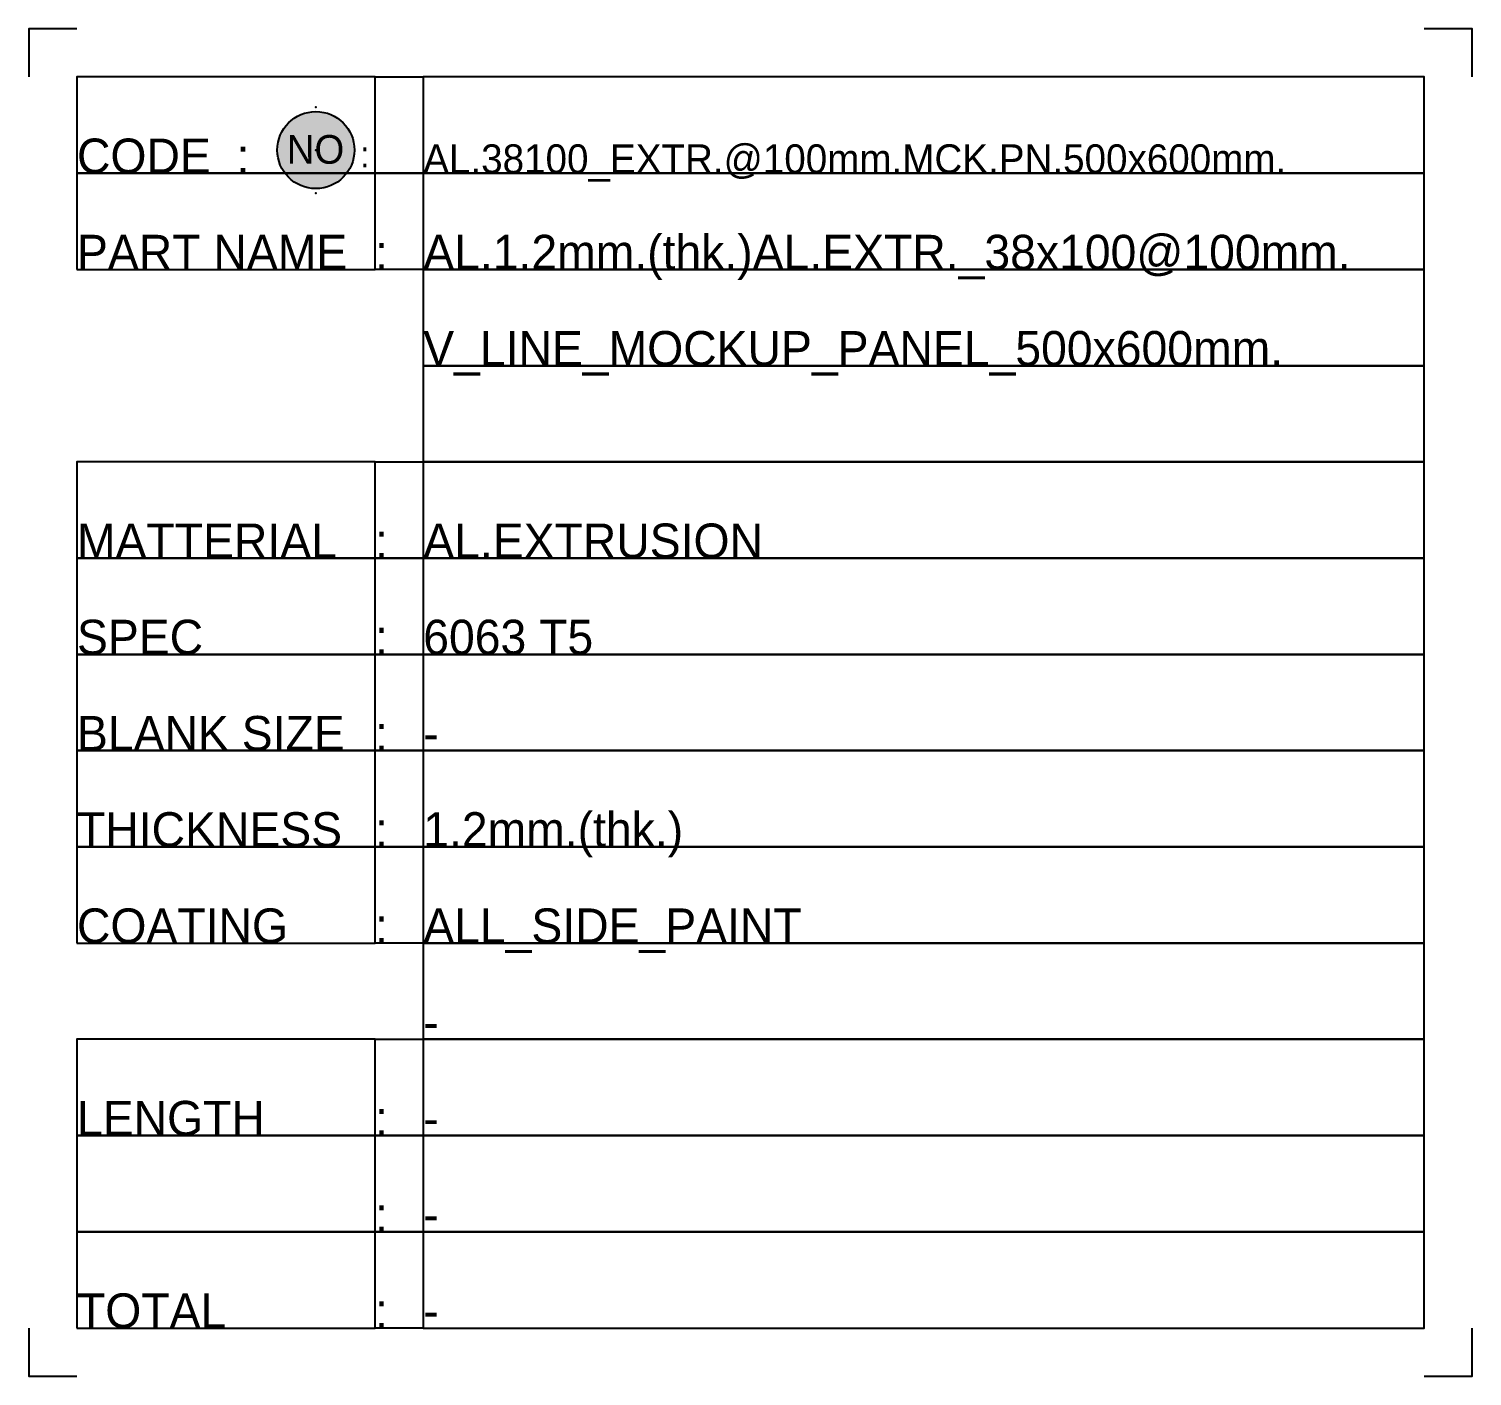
# Model space of a CAD drawing. Header units: millimetres. Extents: x -244126 to 368105, y -173968 to 259060.
# Drawn here: x 5035.2 to 5410.2, y 16585.6 to 16935.6 of the extents above; entities that cross this region are included whole.
import ezdxf
from ezdxf.enums import TextEntityAlignment as Align

# ---------------------------------------------------------------- set-up
doc = ezdxf.new("R2010")
doc.units = ezdxf.units.MM
doc.header["$MEASUREMENT"] = 0
doc.linetypes.add('BORDER2', pattern=[22.225, 6.35, -3.175, 6.35, -3.175, 0, -3.175])
for name, color, linetype in [('000 - H A T C H', 8, 'Continuous'), ('000 - SYMBOL CON', 1, 'Continuous'), ('000 - T E X T', 4, 'Continuous'), ('A04_TUBE SERIES', 7, 'Continuous')]:
    doc.layers.add(name, color=color, linetype=linetype)
doc.styles.add('BROWALLIA', font='BrowalliaUPC.ttf')
doc.styles.add('TA', font='Cordia New.ttf', dxfattribs={"height": 4.5})

# ---------------------------------------------------------------- blocks, each defined once
blk = doc.blocks.new('A$C829836ee')
for p in [(0, 3), (0, -3)]:
    blk.add_point(p)
blk = doc.blocks.new('001 - PART DATA CUSTOM 2023_REV01')
at = {"layer": '000 - H A T C H'}
h = blk.add_hatch(color=250, dxfattribs=at)
h.dxf.hatch_style = 1
edge = h.paths.add_edge_path()
edge.add_arc((12.41, -3.798), 2, 90, 270, ccw=False)
edge.add_line((12.41, -1.798), (12.417, -1.798))
edge.add_arc((12.417, -3.798), 2, -90, 90, ccw=False)
edge.add_line((12.417, -5.798), (12.41, -5.798))
at = {"layer": '000 - SYMBOL CON', "color": 2}
blk.add_lwpolyline([(12.41, -5.798, -1), (12.41, -1.798), (12.417, -1.798, -1), (12.417, -5.798)], format="xyb", close=True, dxfattribs=at)
at = {"layer": 'A04_TUBE SERIES', "color": 3}
blk.add_point((12.413, -3.798), dxfattribs=at)
at = {"layer": 'Defpoints', "color": 250}
for points in [[(0, 2.5), (-2.5, 2.5), (-2.5, 0)], [(72.5, 0), (72.5, 2.5), (70, 2.5)], [(-2.5, -65), (-2.5, -67.5), (0, -67.5)], [(70, -67.5), (72.5, -67.5), (72.5, -65)]]:
    blk.add_lwpolyline(points, dxfattribs=at)
for points in [[(0, -5), (15.493, -5), (15.493, 0), (0, 0)], [(15.493, 0), (17.993, 0), (17.993, -5), (15.493, -5)], [(17.993, -5), (70, -5), (70, 0), (17.993, 0)], [(0, -10), (15.493, -10), (15.493, -5), (0, -5)], [(15.493, -5), (17.993, -5), (17.993, -10), (15.493, -10)], [(17.993, -10), (70, -10), (70, -5), (17.993, -5)], [(17.993, -15), (70, -15), (70, -10), (17.993, -10)], [(17.993, -20), (70, -20), (70, -15), (17.993, -15)], [(0, -25), (15.493, -25), (15.493, -20), (0, -20)], [(15.493, -20), (17.993, -20), (17.993, -25), (15.493, -25)], [(17.993, -25), (70, -25), (70, -20), (17.993, -20)], [(0, -30), (15.493, -30), (15.493, -25), (0, -25)], [(15.493, -25), (17.993, -25), (17.993, -30), (15.493, -30)], [(17.993, -30), (70, -30), (70, -25), (17.993, -25)], [(0, -35), (15.493, -35), (15.493, -30), (0, -30)], [(15.493, -30), (17.993, -30), (17.993, -35), (15.493, -35)], [(17.993, -35), (70, -35), (70, -30), (17.993, -30)], [(0, -40), (15.493, -40), (15.493, -35), (0, -35)], [(15.493, -35), (17.993, -35), (17.993, -40), (15.493, -40)], [(17.993, -40), (70, -40), (70, -35), (17.993, -35)], [(0, -45), (15.493, -45), (15.493, -40), (0, -40)], [(15.493, -40), (17.993, -40), (17.993, -45), (15.493, -45)], [(17.993, -45), (70, -45), (70, -40), (17.993, -40)], [(17.993, -50), (70, -50), (70, -45), (17.993, -45)], [(0, -55), (15.493, -55), (15.493, -50), (0, -50)], [(15.493, -50), (17.993, -50), (17.993, -55), (15.493, -55)], [(17.993, -55), (70, -55), (70, -50), (17.993, -50)], [(0, -60), (15.493, -60), (15.493, -55), (0, -55)], [(15.493, -55), (17.993, -55), (17.993, -60), (15.493, -60)], [(17.993, -60), (70, -60), (70, -55), (17.993, -55)], [(0, -65), (15.493, -65), (15.493, -60), (0, -60)], [(15.493, -60), (17.993, -60), (17.993, -65), (15.493, -65)], [(17.993, -65), (70, -65), (70, -60), (17.993, -60)]]:
    blk.add_lwpolyline(points, close=True, dxfattribs=at)
at = {"xscale": 0.7454636594928784, "yscale": 0.7454636594928784, "zscale": 0.7454636594928784}
blk.add_blockref('A$C829836ee', (12.417, -3.798), dxfattribs=at)
at = {"layer": '000 - T E X T', "linetype": 'BORDER2', "style": 'TA'}
for s, height, p in [('CODE  :', 1.8, (0, -5)), (':', 1.342, (14.709, -4.694)), ('PART NAME', 1.8, (0, -10)), (':', 1.8, (15.493, -10)), ('MATTERIAL', 1.8, (0, -25)), (':', 1.8, (15.493, -25)), ('SPEC', 1.8, (0, -30)), (':', 1.8, (15.493, -30)), ('BLANK SIZE', 1.8, (0, -35)), (':', 1.8, (15.493, -35)), ('THICKNESS', 1.8, (0, -40)), (':', 1.8, (15.493, -40)), ('COATING', 1.8, (0, -45)), (':', 1.8, (15.493, -45)), ('LENGTH', 1.8, (0, -55)), (':', 1.8, (15.493, -55)), (':', 1.8, (15.493, -60)), ('TOTAL', 1.8, (0, -65)), (':', 1.8, (15.493, -65))]:
    blk.add_text(s, height=height, dxfattribs=at).set_placement(p)
at = {"layer": '000 - T E X T', "style": 'TA', "flags": 1}
blk.add_attdef('BLK_NAME', (1.993, 0.93), '', height=1.8, dxfattribs=at)
at = {"layer": '000 - T E X T', "style": 'BROWALLIA'}
blk.add_attdef('NO.CODE', text='', height=1.491, dxfattribs=at).set_placement((12.395, -3.762), align=Align.MIDDLE_CENTER)
at = {"layer": '000 - T E X T', "style": 'TA'}
for tag, p, height in [('CODE_VALUE', (17.993, -5), 1.5), ('PART_NAME_VALUE_1', (17.993, -10), 1.8), ('PART_NAME_VALUE_2', (17.993, -15), 1.8), ('PART_NAME_VALUE_3', (17.993, -20), 1.8), ('MATTERIAL_VALUE', (17.993, -25), 1.8), ('SPEC_VALUE', (17.993, -30), 1.8), ('BLANK_SIZE_VALUE', (17.993, -35), 1.8), ('THICKNESS_VALUE', (17.993, -40), 1.8), ('COLOR_VALUE', (17.993, -45), 1.8), ('COLOR_VALUE2', (17.993, -50), 1.8), ('LENGTH_VALUE', (17.993, -55), 1.8), ('LENGTH_VALUE_2', (17.993, -60), 1.8), ('TOTAL_VALUE', (17.993, -65), 1.8)]:
    blk.add_attdef(tag, p, '', height=height, dxfattribs=at)

msp = doc.modelspace()

# ---------------------------------------------------------------- block references
at = {"layer": 'A04_TUBE SERIES', "color": 3, "xscale": 5, "yscale": 5, "zscale": 5}
msp.add_blockref('001 - PART DATA CUSTOM 2023_REV01', (5047.65286, 16923.1052), dxfattribs=at).add_auto_attribs({'NO.CODE': 'NO', 'CODE_VALUE': 'AL.38100_EXTR.@100mm.MCK.PN.500x600mm.', 'PART_NAME_VALUE_1': 'AL.1.2mm.(thk.)AL.EXTR._38x100@100mm.', 'PART_NAME_VALUE_2': 'V_LINE_MOCKUP_PANEL_500x600mm.', 'MATTERIAL_VALUE': 'AL.EXTRUSION', 'SPEC_VALUE': '6063 T5', 'BLANK_SIZE_VALUE': '-', 'THICKNESS_VALUE': '1.2mm.(thk.)', 'COLOR_VALUE': 'ALL_SIDE_PAINT', 'COLOR_VALUE2': '-', 'LENGTH_VALUE': '-', 'LENGTH_VALUE_2': '-', 'TOTAL_VALUE': '-'})

doc.saveas('drawing.dxf')
